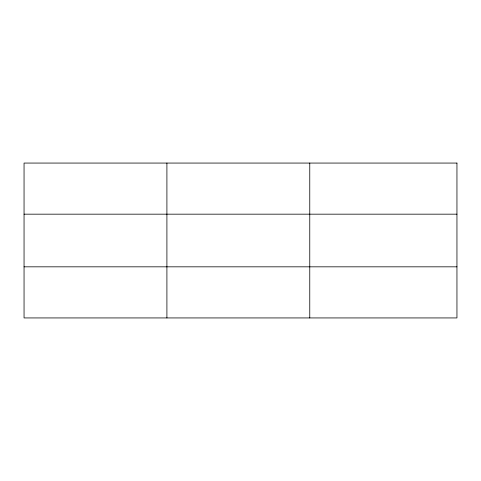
<?xml version="1.0" encoding="UTF-8"?>
<svg xmlns="http://www.w3.org/2000/svg" width="481" height="481" viewBox="0 0 481 481"><rect width="100%" height="100%" fill="white"/><g stroke="black" fill="none" stroke-linecap="round" stroke-linejoin="round"><path stroke-width="0.72" d="M166.907 163.065L166.907 317.935M309.764 163.065L309.764 317.935M24.05 214.171L456.95 214.171M24.05 266.829L456.95 266.829M456.95 163.065L456.95 317.935L24.05 317.935L24.05 163.065L456.95 163.065"/></g></svg>
